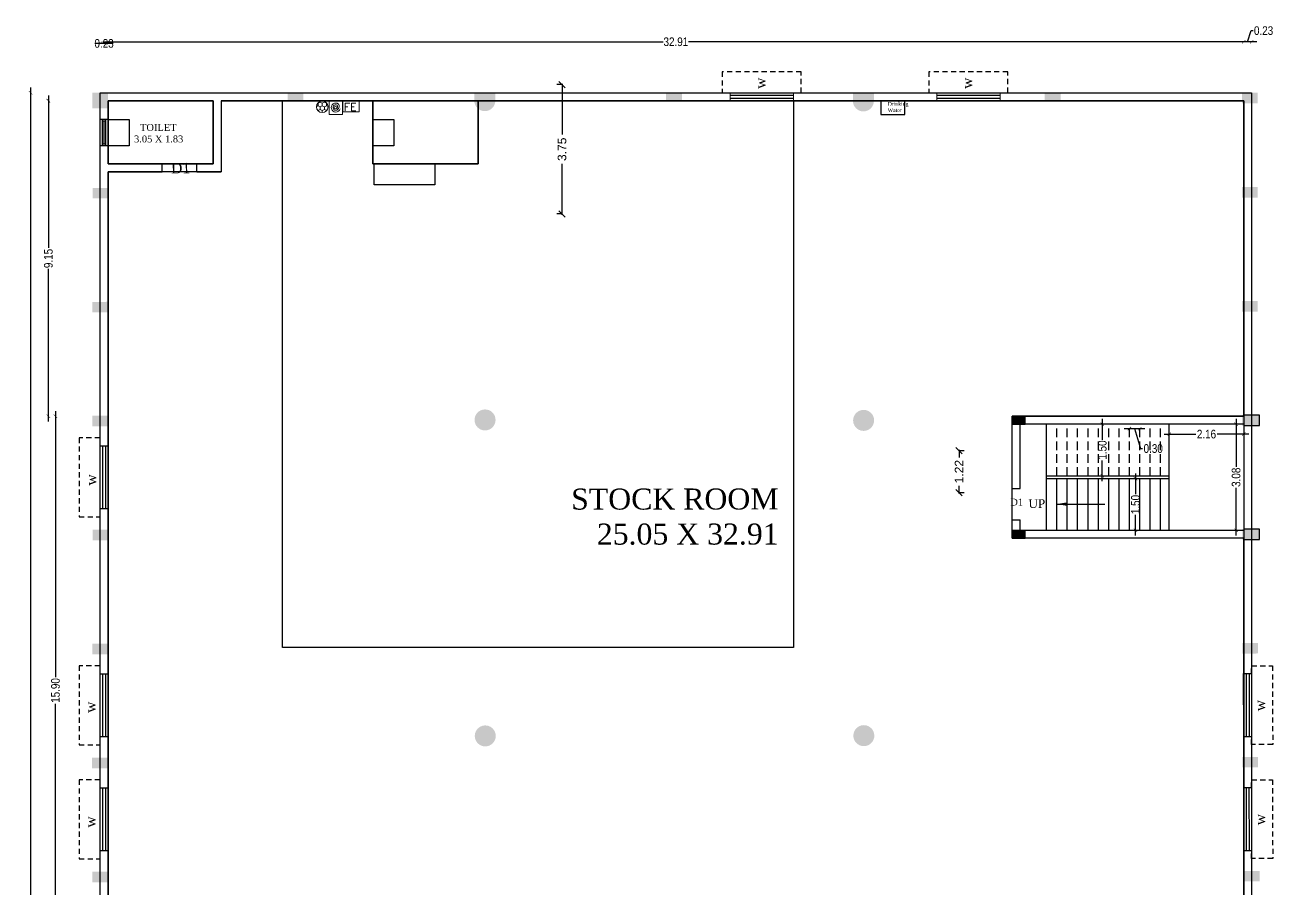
# Model space of a CAD drawing. Header units: metres. Extents: x 0 to 2231, y 0 to 2243.
# Drawn here: x 2069.37 to 2105.59, y 2185.03 to 2210.05 of the extents above; entities that cross this region are included whole.
import ezdxf

# ---------------------------------------------------------------- set-up
doc = ezdxf.new("R2010")
doc.units = ezdxf.units.M
doc.linetypes.add('DASHED', pattern=[0.75, 0.5, -0.25])
doc.linetypes.add('DASHED2', pattern=[0.375, 0.25, -0.125])
for name, color, linetype in [('BLK_1_COVERED_AREA', 140, 'Continuous'), ('BLK_1_FLR_1_EXIT_WIDTH_DOOR', 2, 'Continuous'), ('BLK_1_FLR_1_REGULAR_ROOM_1', 4, 'Continuous'), ('BLK_1_FLR_1_ROOM_1_LIGHT_VENTILATION_1', 4, 'Continuous'), ('BLK_1_FLR_1_URINAL', 235, 'Continuous'), ('BLK_1_FLR_1_WASH', 60, 'Continuous'), ('BLK_1_FLR_1_WATER_CLOSET', 213, 'Continuous'), ('TOILET_VENTILATION', 6, 'Continuous'), ('WORKSHOP_AREA', 121, 'Continuous')]:
    doc.layers.add(name, color=color, linetype=linetype)
doc.layers.add('BLK_1_FLR_1_BLT_UP_AREA', color=46, linetype='Continuous', plot=False)
doc.styles.add('DIM', font='swissc.ttf')
doc.styles.add('Schedule', font='romans.shx')
doc.styles.get("Standard").update_dxf_attribs({"font": 'arial.ttf'})
doc.styles.add('TIMES', font='times.ttf')
doc.styles.add('TIMES NEW ROMAN', font='times.ttf')
doc.dimstyles.new('Din', dxfattribs={"dimscale": 0, "dimtxt": 0.25, "dimasz": 0.1, "dimexe": 0.15, "dimexo": 0.15, "dimgap": 0.03, "dimtad": 0, "dimzin": 0, "dimdsep": 46, "dimtxsty": 'DIM', "dimblk": 'ARCHTICK', "dimcen": 0.09, "dimdle": 0.15, "dimse1": 1, "dimse2": 1, "dimclrd": 256, "dimclre": 256, "dimclrt": 7, "dimadec": 0, "dimazin": 3, "dimtfac": 1, "dimtofl": 0, "dimtmove": 1, "dimatfit": 3, "dimfxl": 0, "dimtolj": 1, "dimtzin": 0, "dimarcsym": 0})
doc.dimstyles.get("Standard").update_dxf_attribs({"dimtxt": 0.18, "dimasz": 0.18, "dimexe": 0.18, "dimexo": 0.0625, "dimgap": 0.09, "dimtad": 0, "dimtih": 1, "dimtoh": 1, "dimdec": 4, "dimzin": 0, "dimdsep": 46, "dimtxsty": 'Standard', "dimcen": 0.09, "dimadec": 0, "dimazin": 0, "dimtfac": 1, "dimtdec": 4, "dimtofl": 0, "dimtmove": 0, "dimatfit": 3, "dimfxl": 0, "dimtolj": 1, "dimtzin": 0, "dimarcsym": 0})
doc.dimstyles.new('STANDARD$0', dxfattribs={"dimtxt": 0.25, "dimasz": 0.18, "dimexe": 0.15, "dimexo": 0.15, "dimgap": 0.1, "dimtad": 0, "dimzin": 0, "dimdsep": 46, "dimtxsty": 'Standard', "dimblk": 'OBLIQUE', "dimcen": 0.0625, "dimdle": 0.02, "dimadec": 0, "dimazin": 0, "dimtfac": 1, "dimtix": 1, "dimtofl": 0, "dimtmove": 2, "dimatfit": 3, "dimldrblk": 'OBLIQUE', "dimfxl": 0, "dimtolj": 1, "dimtzin": 0, "dimarcsym": 0})

# ---------------------------------------------------------------- blocks, each defined once
blk = doc.blocks.new('_ArchTick')
at = {"color": 0, "linetype": 'ByBlock', "const_width": 0.15}
blk.add_lwpolyline([(-0.5, -0.5), (0.5, 0.5)], dxfattribs=at)
blk = doc.blocks.new('*D439')
at = {"lineweight": -2}
for p, q in [((2070.043, 2208.005), (2070.043, 2203.586)), ((2070.043, 2198.557), (2070.043, 2202.977))]:
    blk.add_line(p, q, dxfattribs=at)
at = {"layer": 'Defpoints', "color": 0}
for p in [(2070.043, 2207.855), (2072.024, 2207.855), (2072.229, 2198.707)]:
    blk.add_point(p, dxfattribs=at)
at = {"lineweight": -2, "xscale": 0.1, "yscale": 0.1, "zscale": 0.1}
for p, rotation in [((2070.043, 2207.855), 90), ((2070.043, 2198.707), 270)]:
    blk.add_blockref('_ArchTick', p, dxfattribs=dict(at, rotation=rotation))
at = {"color": 7, "insert": (2070.043, 2203.281), "char_height": 0.25, "attachment_point": 5, "rotation": 90, "style": 'DIM'}
blk.add_mtext('\\A1;9.15', dxfattribs=at)
blk = doc.blocks.new('*D440')
at = {"lineweight": -2}
for p, q in [((2069.529, 2208.235), (2069.529, 2170.601)), ((2069.53, 2132.192), (2069.529, 2169.826))]:
    blk.add_line(p, q, dxfattribs=at)
at = {"layer": 'Defpoints', "color": 0}
for p in [(2069.529, 2208.085), (2071.542, 2208.085), (2071.543, 2132.342)]:
    blk.add_point(p, dxfattribs=at)
at = {"lineweight": -2, "xscale": 0.1, "yscale": 0.1, "zscale": 0.1}
for p, rotation in [((2069.529, 2208.085), 90.00107987967621), ((2069.53, 2132.342), 270.0010798796762)]:
    blk.add_blockref('_ArchTick', p, dxfattribs=dict(at, rotation=rotation))
at = {"color": 7, "insert": (2069.529, 2170.213), "char_height": 0.25, "attachment_point": 5, "rotation": 270.0011, "style": 'DIM'}
blk.add_mtext('\\A1;75.74', dxfattribs=at)
blk = doc.blocks.new('*D441')
at = {"lineweight": -2}
for p, q in [((2104.799, 2209.563), (2104.896, 2209.886)), ((2104.896, 2209.886), (2104.956, 2209.886)), ((2105.064, 2209.563), (2104.534, 2209.563))]:
    blk.add_line(p, q, dxfattribs=at)
at = {"layer": 'Defpoints', "color": 0}
for p in [(2104.684, 2209.563), (2104.684, 2206.226), (2104.914, 2206.226)]:
    blk.add_point(p, dxfattribs=at)
at = {"lineweight": -2, "xscale": 0.1, "yscale": 0.1, "zscale": 0.1, "rotation": 180}
blk.add_blockref('_ArchTick', (2104.684, 2209.563), dxfattribs=at)
at = {"lineweight": -2, "xscale": 0.1, "yscale": 0.1, "zscale": 0.1}
blk.add_blockref('_ArchTick', (2104.914, 2209.563), dxfattribs=at)
at = {"color": 7, "insert": (2105.26, 2209.886), "char_height": 0.25, "attachment_point": 5, "style": 'DIM'}
blk.add_mtext('\\A1;0.23', dxfattribs=at)
blk = doc.blocks.new('*D347')
at = {"lineweight": -2}
for p, q in [((2071.622, 2209.563), (2087.862, 2209.563)), ((2104.834, 2209.563), (2088.594, 2209.563))]:
    blk.add_line(p, q, dxfattribs=at)
at = {"layer": 'Defpoints', "color": 0}
for p in [(2071.772, 2209.563), (2071.772, 2207.855), (2104.684, 2206.226)]:
    blk.add_point(p, dxfattribs=at)
at = {"lineweight": -2, "xscale": 0.1, "yscale": 0.1, "zscale": 0.1, "rotation": 180}
blk.add_blockref('_ArchTick', (2071.772, 2209.563), dxfattribs=at)
at = {"lineweight": -2, "xscale": 0.1, "yscale": 0.1, "zscale": 0.1}
blk.add_blockref('_ArchTick', (2104.684, 2209.563), dxfattribs=at)
at = {"color": 7, "insert": (2088.228, 2209.563), "char_height": 0.25, "attachment_point": 5, "style": 'DIM'}
blk.add_mtext('\\A1;32.91', dxfattribs=at)
blk = doc.blocks.new('*D442')
at = {"lineweight": -2}
blk.add_line((2071.922, 2209.515), (2071.392, 2209.515), dxfattribs=at)
at = {"layer": 'Defpoints', "color": 0}
for p in [(2071.542, 2209.515), (2071.542, 2207.355), (2071.772, 2205.475)]:
    blk.add_point(p, dxfattribs=at)
at = {"lineweight": -2, "xscale": 0.1, "yscale": 0.1, "zscale": 0.1, "rotation": 180}
blk.add_blockref('_ArchTick', (2071.542, 2209.515), dxfattribs=at)
at = {"lineweight": -2, "xscale": 0.1, "yscale": 0.1, "zscale": 0.1}
blk.add_blockref('_ArchTick', (2071.772, 2209.515), dxfattribs=at)
at = {"color": 7, "insert": (2071.657, 2209.515), "char_height": 0.25, "attachment_point": 5, "style": 'DIM'}
blk.add_mtext('\\A1;0.23', dxfattribs=at)
blk = doc.blocks.new('*D348')
at = {"lineweight": -2}
for p, q in [((2102.378, 2198.188), (2103.3, 2198.188)), ((2104.834, 2198.188), (2103.911, 2198.188))]:
    blk.add_line(p, q, dxfattribs=at)
at = {"layer": 'Defpoints', "color": 0}
for p in [(2102.528, 2198.477), (2104.684, 2198.477), (2104.684, 2198.188)]:
    blk.add_point(p, dxfattribs=at)
at = {"lineweight": -2, "xscale": 0.1, "yscale": 0.1, "zscale": 0.1, "rotation": 180}
blk.add_blockref('_ArchTick', (2102.528, 2198.188), dxfattribs=at)
at = {"lineweight": -2, "xscale": 0.1, "yscale": 0.1, "zscale": 0.1}
blk.add_blockref('_ArchTick', (2104.684, 2198.188), dxfattribs=at)
at = {"color": 7, "insert": (2103.606, 2198.188), "char_height": 0.25, "attachment_point": 5, "style": 'DIM'}
blk.add_mtext('\\A1;2.16', dxfattribs=at)
blk = doc.blocks.new('*D443')
at = {"lineweight": -2}
for p, q in [((2104.464, 2198.627), (2104.464, 2197.243)), ((2104.464, 2195.247), (2104.464, 2196.632))]:
    blk.add_line(p, q, dxfattribs=at)
at = {"layer": 'Defpoints', "color": 0}
for p in [(2104.684, 2198.477), (2104.464, 2195.397), (2104.684, 2195.397)]:
    blk.add_point(p, dxfattribs=at)
at = {"lineweight": -2, "xscale": 0.1, "yscale": 0.1, "zscale": 0.1}
for p, rotation in [((2104.464, 2198.477), 90), ((2104.464, 2195.397), 270)]:
    blk.add_blockref('_ArchTick', p, dxfattribs=dict(at, rotation=rotation))
at = {"color": 7, "insert": (2104.464, 2196.937), "char_height": 0.25, "attachment_point": 5, "rotation": 90, "style": 'DIM'}
blk.add_mtext('\\A1;3.08', dxfattribs=at)
blk = doc.blocks.new('*D339')
at = {"lineweight": -2}
for p, q in [((2070.248, 2198.857), (2070.248, 2191.138)), ((2070.248, 2182.654), (2070.248, 2190.373))]:
    blk.add_line(p, q, dxfattribs=at)
at = {"layer": 'Defpoints', "color": 0}
for p in [(2070.248, 2198.707), (2070.248, 2182.804), (2070.248, 2182.804)]:
    blk.add_point(p, dxfattribs=at)
at = {"lineweight": -2, "xscale": 0.1, "yscale": 0.1, "zscale": 0.1}
for p, rotation in [((2070.248, 2198.707), 90), ((2070.248, 2182.804), 270)]:
    blk.add_blockref('_ArchTick', p, dxfattribs=dict(at, rotation=rotation))
at = {"color": 7, "insert": (2070.248, 2190.756), "char_height": 0.25, "attachment_point": 5, "rotation": 90, "style": 'DIM'}
blk.add_mtext('\\A1;15.90', dxfattribs=at)
blk = doc.blocks.new('*D609')
at = {"lineweight": -2}
for p, q in [((2100.586, 2198.627), (2100.586, 2198.027)), ((2100.586, 2196.827), (2100.586, 2197.428))]:
    blk.add_line(p, q, dxfattribs=at)
at = {"layer": 'Defpoints', "color": 0}
for p in [(2100.472, 2198.477), (2100.586, 2198.477), (2100.472, 2196.977)]:
    blk.add_point(p, dxfattribs=at)
at = {"lineweight": -2, "xscale": 0.1, "yscale": 0.1, "zscale": 0.1}
for p, rotation in [((2100.586, 2198.477), 90), ((2100.586, 2196.977), 270)]:
    blk.add_blockref('_ArchTick', p, dxfattribs=dict(at, rotation=rotation))
at = {"color": 7, "insert": (2100.586, 2197.727), "char_height": 0.25, "attachment_point": 5, "rotation": 90, "style": 'DIM'}
blk.add_mtext('\\A1;1.50', dxfattribs=at)
blk = doc.blocks.new('*D610')
at = {"lineweight": -2}
for p, q in [((2101.547, 2197.047), (2101.547, 2196.447)), ((2101.547, 2195.247), (2101.547, 2195.848))]:
    blk.add_line(p, q, dxfattribs=at)
at = {"layer": 'Defpoints', "color": 0}
for p in [(2101.672, 2196.897), (2101.547, 2195.397), (2101.672, 2195.397)]:
    blk.add_point(p, dxfattribs=at)
at = {"lineweight": -2, "xscale": 0.1, "yscale": 0.1, "zscale": 0.1}
for p, rotation in [((2101.547, 2196.897), 90), ((2101.547, 2195.397), 270)]:
    blk.add_blockref('_ArchTick', p, dxfattribs=dict(at, rotation=rotation))
at = {"color": 7, "insert": (2101.547, 2196.147), "char_height": 0.25, "attachment_point": 5, "rotation": 90, "style": 'DIM'}
blk.add_mtext('\\A1;1.50', dxfattribs=at)
blk = doc.blocks.new('*D611')
at = {"lineweight": -2}
for p, q in [((2101.222, 2198.348), (2101.822, 2198.348)), ((2101.522, 2198.348), (2101.696, 2197.769)), ((2101.696, 2197.769), (2101.756, 2197.769))]:
    blk.add_line(p, q, dxfattribs=at)
at = {"layer": 'Defpoints', "color": 0}
for p in [(2101.372, 2198.477), (2101.672, 2198.477), (2101.672, 2198.348)]:
    blk.add_point(p, dxfattribs=at)
at = {"lineweight": -2, "xscale": 0.1, "yscale": 0.1, "zscale": 0.1, "rotation": 180}
blk.add_blockref('_ArchTick', (2101.372, 2198.348), dxfattribs=at)
at = {"lineweight": -2, "xscale": 0.1, "yscale": 0.1, "zscale": 0.1}
blk.add_blockref('_ArchTick', (2101.672, 2198.348), dxfattribs=at)
at = {"color": 7, "insert": (2102.061, 2197.769), "char_height": 0.25, "attachment_point": 5, "style": 'DIM'}
blk.add_mtext('\\A1;0.30', dxfattribs=at)
blk = doc.blocks.new('A$C3F6E631D')
at = {"lineweight": 9}
for p, q in [((0, 0.885), (0.902, 0.885)), ((0, 0), (0, 0.885)), ((0.902, 0.885), (0.902, 0)), ((0.902, 0), (0, 0))]:
    blk.add_line(p, q, dxfattribs=at)
blk.add_circle((0.448, 0.466), 0.0817, dxfattribs=at)
for centre, radius, start, end in [((0.448, 0.447), 0.299, 321.4372, 253.2573), ((0.449, 0.447), 0.174, 329.12635, 222.29362), ((0.543, 0.517), 0.292, 219.90119, 298.52807), ((0.509, 0.459), 0.135, 195.99312, 311.1342)]:
    blk.add_arc(centre, radius, start, end, dxfattribs=at)
blk = doc.blocks.new('A$C453E5C48')
at = {"linetype": 'ByBlock', "lineweight": 9}
for p, q in [((0, 0.489), (0.639, 0.489)), ((0, 0.063), (0, 0.489)), ((0.639, 0.489), (0.639, 0.063)), ((0.639, 0.063), (0, 0.063))]:
    blk.add_line(p, q, dxfattribs=at)
at = {"lineweight": 9, "style": 'Schedule'}
blk.add_text('FE', height=0.3048, dxfattribs=at).set_placement((0.051, 0.103))
blk = doc.blocks.new('A$C57323508')
at = {"lineweight": 9}
for p, q in [((0, 0.372), (0.134, 0.372)), ((0.126, 0.097), (0.134, 0.097)), ((0.134, 0.647), (0.158, 0.647)), ((0.213, 0.509), (0.134, 0.647)), ((0.134, 0.372), (0.213, 0.509)), ((0.213, 0.234), (0.134, 0.372)), ((0.134, 0.097), (0.213, 0.234)), ((0.141, 0.084), (0.134, 0.097)), ((0.158, 0.647), (0.181, 0.687)), ((0.213, 0.509), (0.372, 0.509)), ((0.213, 0.234), (0.372, 0.234)), ((0.372, 0.509), (0.451, 0.647)), ((0.451, 0.372), (0.372, 0.509)), ((0.372, 0.234), (0.451, 0.372)), ((0.451, 0.097), (0.372, 0.234)), ((0.396, 0), (0.451, 0.097)), ((0.475, 0.647), (0.41, 0.759)), ((0.451, 0.372), (0.61, 0.372)), ((0.451, 0.097), (0.61, 0.097)), ((0.475, 0.647), (0.634, 0.647)), ((0.689, 0.509), (0.61, 0.647)), ((0.61, 0.372), (0.689, 0.509)), ((0.689, 0.234), (0.61, 0.372)), ((0.61, 0.097), (0.689, 0.234)), ((0.618, 0.084), (0.61, 0.097)), ((0.634, 0.647), (0.648, 0.671)), ((0.689, 0.509), (0.737, 0.509)), ((0.689, 0.234), (0.73, 0.234))]:
    blk.add_line(p, q, dxfattribs=at)
blk.add_circle((0.38, 0.38), 0.38, dxfattribs=at)
blk = doc.blocks.new('A$C4F610507')
blk.add_lwpolyline([(1.13, 0.03), (4.11, 0.03), (4.11, 1.74), (1.13, 1.74)], close=True)
blk = doc.blocks.new('_Oblique')
at = {"color": 0, "lineweight": -2}
blk.add_line((-0.5, -0.5), (0.5, 0.5), dxfattribs=at)
blk = doc.blocks.new('*D386')
at = {"layer": 'BLK_1_FLR_1_WATER_CLOSET', "color": 0, "lineweight": -2}
for p, q in [((2084.929, 2208.321), (2084.779, 2208.321)), ((2084.929, 2208.341), (2084.929, 2206.872)), ((2084.929, 2204.551), (2084.929, 2206.021)), ((2084.929, 2204.571), (2084.779, 2204.571))]:
    blk.add_line(p, q, dxfattribs=at)
at = {"layer": 'Defpoints', "color": 0}
for p in [(2084.929, 2208.321), (2085.032, 2208.321), (2085.032, 2204.571)]:
    blk.add_point(p, dxfattribs=at)
at = {"layer": 'BLK_1_FLR_1_WATER_CLOSET', "color": 0, "lineweight": -2, "xscale": 0.18, "yscale": 0.18, "zscale": 0.18}
for p, rotation in [((2084.929, 2208.321), 90), ((2084.929, 2204.571), 270)]:
    blk.add_blockref('_Oblique', p, dxfattribs=dict(at, rotation=rotation))
at = {"layer": 'BLK_1_FLR_1_WATER_CLOSET', "color": 0, "insert": (2084.929, 2206.446), "char_height": 0.25, "attachment_point": 5, "rotation": 90}
blk.add_mtext('\\A1;3.75', dxfattribs=at)
blk = doc.blocks.new('*D388')
at = {"layer": 'BLK_1_FLR_1_EXIT_WIDTH_DOOR', "color": 0, "lineweight": -2}
for p, q in [((2096.434, 2197.731), (2096.434, 2197.512)), ((2096.434, 2197.711), (2096.584, 2197.711)), ((2096.434, 2196.471), (2096.434, 2196.689)), ((2096.434, 2196.491), (2096.584, 2196.491))]:
    blk.add_line(p, q, dxfattribs=at)
at = {"layer": 'Defpoints', "color": 0}
for p in [(2096.434, 2197.711), (2096.434, 2196.491), (2096.434, 2196.491)]:
    blk.add_point(p, dxfattribs=at)
at = {"layer": 'BLK_1_FLR_1_EXIT_WIDTH_DOOR', "color": 0, "lineweight": -2, "xscale": 0.18, "yscale": 0.18, "zscale": 0.18}
for p, rotation in [((2096.434, 2197.711), 90), ((2096.434, 2196.491), 270)]:
    blk.add_blockref('_Oblique', p, dxfattribs=dict(at, rotation=rotation))
at = {"layer": 'BLK_1_FLR_1_EXIT_WIDTH_DOOR', "color": 0, "insert": (2096.434, 2197.101), "char_height": 0.25, "attachment_point": 5, "rotation": 90}
blk.add_mtext('\\A1;1.22', dxfattribs=at)

msp = doc.modelspace()

# ---------------------------------------------------------------- hatches: boundary and pattern name
for points in [[(2071.77146, 2207.63155), (2071.77115, 2208.0887), (2071.314, 2208.08838), (2071.31432, 2207.63123)], [(2077.43419, 2207.83772), (2077.43404, 2208.06629), (2076.97689, 2208.06597), (2076.97705, 2207.8374)], [(2082.99612, 2207.85722), (2082.99596, 2208.08579), (2082.38644, 2208.08537), (2082.3866, 2207.8568)], [(2087.94567, 2207.85834), (2087.94551, 2208.08692), (2088.40266, 2208.08723), (2088.40281, 2207.85866)], [(2093.9676, 2207.84917), (2093.96744, 2208.07774), (2093.35791, 2208.07732), (2093.35807, 2207.84875)], [(2099.37714, 2207.85291), (2099.37698, 2208.08149), (2098.91984, 2208.08117), (2098.92, 2207.8526)], [(2105.08865, 2207.78068), (2105.08844, 2208.08544), (2104.63129, 2208.08513), (2104.63151, 2207.78036)], [(2104.63436, 2207.78037), (2104.63415, 2208.08513), (2105.09129, 2208.08544), (2105.09151, 2207.78068)], [(2071.77946, 2205.0239), (2071.77925, 2205.32866), (2071.32211, 2205.32835), (2071.32232, 2205.02358)], [(2105.09054, 2205.04701), (2105.09033, 2205.35178), (2104.63319, 2205.35146), (2104.6334, 2205.0467)], [(2071.77141, 2201.71914), (2071.7712, 2202.0239), (2071.31405, 2202.02359), (2071.31426, 2201.71882)], [(2105.09283, 2201.74225), (2105.09262, 2202.04702), (2104.63548, 2202.0467), (2104.63569, 2201.74194)], [(2071.77084, 2198.41438), (2071.77063, 2198.71914), (2071.31348, 2198.71882), (2071.31369, 2198.41406)], [(2105.09512, 2198.43749), (2105.09491, 2198.74225), (2104.63777, 2198.74194), (2104.63798, 2198.43717)], [(2105.14074, 2198.43719), (2105.14074, 2198.74195), (2104.68359, 2198.74195), (2104.68359, 2198.43719)], [(2071.78246, 2195.10961), (2071.78225, 2195.41438), (2071.3251, 2195.41406), (2071.32532, 2195.1093)], [(2105.09741, 2195.13273), (2105.0972, 2195.43749), (2104.64005, 2195.43717), (2104.64027, 2195.13241)], [(2105.14074, 2195.13243), (2105.14074, 2195.43719), (2104.68359, 2195.43719), (2104.68359, 2195.13243)], [(2071.77274, 2191.80485), (2071.77253, 2192.10962), (2071.31539, 2192.1093), (2071.3156, 2191.80454)], [(2105.0997, 2191.82796), (2105.09949, 2192.13273), (2104.64234, 2192.13241), (2104.64255, 2191.82765)], [(2071.76826, 2188.50009), (2071.76805, 2188.80485), (2071.31091, 2188.80454), (2071.31112, 2188.49977)], [(2105.10199, 2188.5232), (2105.10178, 2188.82797), (2104.64463, 2188.82765), (2104.64484, 2188.52289)], [(2071.77221, 2185.19533), (2071.772, 2185.50009), (2071.31485, 2185.49977), (2071.31507, 2185.19501)], [(2105.14344, 2185.21844), (2105.14322, 2185.5232), (2104.68608, 2185.52289), (2104.68629, 2185.21812)]]:
    msp.add_hatch(color=256).paths.add_polyline_path(points)
h = msp.add_hatch(color=256)
h.paths.add_polyline_path([(2082.69157, 2207.55224), (2082.69136, 2207.85701), (2082.3866, 2207.8568, 0.41421356)])
h.paths.add_polyline_path([(2082.69157, 2207.55224, 0.41421356), (2082.99612, 2207.85722), (2082.69136, 2207.85701)])
h = msp.add_hatch(color=256)
h.paths.add_polyline_path([(2093.66304, 2207.54419), (2093.66283, 2207.84896), (2093.35807, 2207.84875, 0.41421356)])
h.paths.add_polyline_path([(2093.66304, 2207.54419, 0.41421356), (2093.9676, 2207.84917), (2093.66283, 2207.84896)])
h = msp.add_hatch(color=256)
h.dxf.hatch_style = 1
h.paths.add_polyline_path([(2082.393, 2198.5996, 1), (2083.00252, 2198.60003, 1)])
h = msp.add_hatch(color=256)
h.dxf.hatch_style = 1
h.paths.add_polyline_path([(2093.36449, 2198.58573, 1), (2093.97401, 2198.58615, 1)])
h = msp.add_hatch(color=256)
h.dxf.hatch_style = 1
h.paths.add_polyline_path([(2097.97213, 2198.70741), (2097.97213, 2198.47884), (2098.35309, 2198.47884), (2098.35309, 2198.70741)])
h = msp.add_hatch(color=256)
h.dxf.hatch_style = 1
h.paths.add_polyline_path([(2097.97213, 2195.39741), (2097.97213, 2195.16884), (2098.35309, 2195.16884), (2098.35309, 2195.39741)])
h = msp.add_hatch(color=256)
h.dxf.hatch_style = 1
h.paths.add_polyline_path([(2082.39934, 2189.43861, 1), (2083.00887, 2189.43903, 1)])
h = msp.add_hatch(color=256)
h.dxf.hatch_style = 1
h.paths.add_polyline_path([(2093.37082, 2189.44621, 1), (2093.98034, 2189.44663, 1)])

# ---------------------------------------------------------------- linework, layer by layer
for p, q in [((2089.80382, 2208.01231), (2091.6324, 2208.01231)), ((2095.79307, 2208.01231), (2097.62165, 2208.01231)), ((2071.77202, 2207.85514), (2074.82202, 2207.85514)), ((2074.82202, 2207.85514), (2074.82202, 2206.02514)), ((2075.05202, 2207.85514), (2083.1276, 2207.85514)), ((2075.05202, 2207.85514), (2075.05202, 2205.79514)), ((2083.1276, 2207.85514), (2101.63359, 2207.85514)), ((2089.80382, 2207.92655), (2091.6324, 2207.92655)), ((2095.79307, 2207.92655), (2097.62165, 2207.92655)), ((2101.63359, 2207.85514), (2104.68359, 2207.85514)), ((2071.77202, 2207.30866), (2071.54202, 2207.30866)), ((2071.60702, 2206.54866), (2071.60702, 2207.30866)), ((2071.70702, 2207.25866), (2071.60702, 2207.25866)), ((2071.65702, 2206.59866), (2071.65702, 2207.25866)), ((2071.70702, 2206.54866), (2071.70702, 2207.30866)), ((2071.77202, 2206.54866), (2071.54202, 2206.54866)), ((2071.70702, 2206.59866), (2071.60702, 2206.59866)), ((2071.77202, 2206.02514), (2073.34386, 2206.02514)), ((2071.77202, 2205.79514), (2073.34386, 2205.79514)), ((2073.34386, 2205.79514), (2073.34386, 2206.02514)), ((2074.34386, 2206.02514), (2074.82202, 2206.02514)), ((2074.34386, 2205.79514), (2074.34386, 2206.02514)), ((2074.34386, 2205.79514), (2075.05202, 2205.79514)), ((2082.01788, 2206.02514), (2082.49604, 2206.02514)), ((2104.68359, 2198.70741), (2097.97213, 2198.70741)), ((2097.97213, 2198.47741), (2097.97213, 2198.70741)), ((2097.97213, 2198.70741), (2097.97213, 2198.47884)), ((2097.97213, 2198.70741), (2097.97213, 2198.47884)), ((2097.97213, 2196.60906), (2097.97213, 2198.70741)), ((2098.20213, 2196.60922), (2098.20213, 2198.70741)), ((2104.68359, 2198.47741), (2097.97213, 2198.47741)), ((2098.97213, 2196.89741), (2098.97213, 2198.47741)), ((2102.52771, 2196.97741), (2102.52771, 2198.47741)), ((2071.61359, 2197.85137), (2071.61485, 2196.02279)), ((2071.69934, 2197.85142), (2071.7006, 2196.02285)), ((2098.97213, 2196.97741), (2102.52771, 2196.97741)), ((2098.97213, 2195.39741), (2098.97213, 2196.89741)), ((2098.97213, 2196.89741), (2102.52771, 2196.89741)), ((2099.27213, 2195.39741), (2099.27213, 2196.89741)), ((2099.57213, 2195.39741), (2099.57213, 2196.89741)), ((2099.87213, 2195.39741), (2099.87213, 2196.89741)), ((2100.17213, 2195.39741), (2100.17213, 2196.89741)), ((2100.47213, 2195.39741), (2100.47213, 2196.89741)), ((2100.77213, 2195.39741), (2100.77213, 2196.89741)), ((2101.07213, 2195.39741), (2101.07213, 2196.89741)), ((2101.37213, 2195.39741), (2101.37213, 2196.89741)), ((2101.67213, 2195.39741), (2101.67213, 2196.89741)), ((2101.97213, 2195.39741), (2101.97213, 2196.89741)), ((2102.27213, 2195.39741), (2102.27213, 2196.89741)), ((2102.52771, 2196.89741), (2102.52771, 2196.97741)), ((2102.52771, 2195.39741), (2102.52771, 2196.89741)), ((2097.9715, 2196.60906), (2098.2015, 2196.60922)), ((2097.97213, 2195.69906), (2098.20213, 2195.69922)), ((2097.97213, 2195.16884), (2097.97213, 2195.69906)), ((2098.20213, 2195.16884), (2098.20213, 2195.69922)), ((2097.97213, 2195.16741), (2097.97213, 2195.39741)), ((2097.97213, 2195.39741), (2097.97213, 2195.16884)), ((2097.97213, 2195.39741), (2097.97213, 2195.16884)), ((2104.68645, 2195.39741), (2098.20015, 2195.39741)), ((2104.68645, 2195.16884), (2098.35309, 2195.16884)), ((2071.61216, 2191.24184), (2071.61342, 2189.41326)), ((2071.69791, 2191.2419), (2071.69918, 2189.41332)), ((2104.75373, 2191.2433), (2104.755, 2189.41472)), ((2104.83949, 2191.24336), (2104.84075, 2189.41478)), ((2071.61216, 2187.93708), (2071.61342, 2186.1085)), ((2071.69791, 2187.93714), (2071.69918, 2186.10856)), ((2104.75144, 2187.93853), (2104.75271, 2186.10996)), ((2104.8372, 2187.93859), (2104.83846, 2186.11002))]:
    msp.add_line(p, q)
at = {"linetype": 'DASHED2'}
for p, q in [((2099.27213, 2196.97741), (2099.27213, 2198.47741)), ((2099.57213, 2196.97741), (2099.57213, 2198.47741)), ((2099.87213, 2196.97741), (2099.87213, 2198.47741)), ((2100.17213, 2196.97741), (2100.17213, 2198.47741)), ((2100.47213, 2196.97741), (2100.47213, 2198.47741)), ((2100.77213, 2196.97741), (2100.77213, 2198.47741)), ((2101.07213, 2196.97741), (2101.07213, 2198.47741)), ((2101.37213, 2196.97741), (2101.37213, 2198.47741)), ((2101.67213, 2196.97741), (2101.67213, 2198.47741)), ((2101.97213, 2196.97741), (2101.97213, 2198.47741)), ((2102.27213, 2196.97741), (2102.27213, 2198.47741))]:
    msp.add_line(p, q, dxfattribs=at)
at = {"linetype": 'DASHED', "ltscale": 0.3}
for points in [[(2091.63227, 2208.08514), (2091.86227, 2208.08514), (2091.86227, 2208.69514), (2089.57369, 2208.69514), (2089.57369, 2208.08514), (2089.80382, 2208.08514)], [(2097.62153, 2208.08514), (2097.85153, 2208.08514), (2097.85153, 2208.69514), (2095.56295, 2208.69514), (2095.56295, 2208.08514), (2095.79307, 2208.08514)], [(2071.54075, 2197.85131), (2071.54059, 2198.08131), (2070.93059, 2198.08089), (2070.93217, 2195.79231), (2071.54217, 2195.79274), (2071.54202, 2196.02286)], [(2071.54075, 2191.24179), (2071.54059, 2191.47179), (2070.93059, 2191.47137), (2070.93217, 2189.18279), (2071.54217, 2189.18321), (2071.54202, 2189.41334)], [(2104.91232, 2191.24341), (2104.91216, 2191.47341), (2105.52216, 2191.47383), (2105.52375, 2189.18525), (2104.91375, 2189.18483), (2104.91359, 2189.41496)], [(2071.54075, 2187.93703), (2071.54059, 2188.16703), (2070.93059, 2188.16661), (2070.93217, 2185.87803), (2071.54217, 2185.87845), (2071.54202, 2186.10858)], [(2104.91232, 2187.93864), (2104.91216, 2188.16864), (2105.52216, 2188.16907), (2105.52375, 2185.88049), (2104.91375, 2185.88007), (2104.91359, 2186.11019)]]:
    msp.add_lwpolyline(points, dxfattribs=at)
for points in [[(2071.54202, 2132.34192), (2071.54202, 2208.08514), (2104.91359, 2208.08514), (2104.91359, 2132.34192)], [(2098.35309, 2198.47884), (2098.35309, 2198.70741), (2097.97213, 2198.70741), (2097.97213, 2198.47884)], [(2105.14074, 2198.43719), (2105.14074, 2198.74195), (2104.68359, 2198.74195), (2104.68359, 2198.43719)], [(2071.77344, 2196.0229), (2071.54202, 2196.02274), (2071.54075, 2197.85131), (2071.77218, 2197.85148)], [(2098.35309, 2195.16884), (2098.35309, 2195.39741), (2097.97213, 2195.39741), (2097.97213, 2195.16884)], [(2105.14074, 2195.13243), (2105.14074, 2195.43719), (2104.68359, 2195.43719), (2104.68359, 2195.13243)], [(2071.77202, 2189.41337), (2071.54202, 2189.41321), (2071.54075, 2191.24179), (2071.77075, 2191.24195)], [(2104.91359, 2189.41483), (2104.68359, 2189.41467), (2104.68232, 2191.24325), (2104.91232, 2191.24341)], [(2071.77202, 2186.10861), (2071.54202, 2186.10845), (2071.54075, 2187.93703), (2071.77075, 2187.93719)], [(2104.91422, 2186.11007), (2104.68359, 2186.10987), (2104.68359, 2187.93849), (2104.91296, 2187.93864)]]:
    msp.add_lwpolyline(points, close=True)
for points in [[(2084.9576, 2208.08514), (2104.91359, 2208.08514), (2104.91359, 2195.05509)], [(2071.77202, 2206.02514), (2071.77202, 2207.85514)], [(2104.68359, 2207.85514), (2104.68359, 2200.59514), (2104.68359, 2182.80514)], [(2071.77202, 2182.80514), (2071.77202, 2200.82514), (2071.77202, 2205.79514)]]:
    msp.add_lwpolyline(points)
at = {"lineweight": 0, "ltscale": 0.6}
for points in [[(2091.6324, 2208.08514), (2091.6324, 2207.85514), (2089.80382, 2207.85514), (2089.80382, 2208.08514)], [(2097.62165, 2208.08514), (2097.62165, 2207.85514), (2095.79307, 2207.85514), (2095.79307, 2208.08514)]]:
    msp.add_lwpolyline(points, close=True, dxfattribs=at)
at = {"layer": 'BLK_1_COVERED_AREA', "color": 140, "ltscale": 0.3}
msp.add_lwpolyline([(2071.54202, 2208.08514), (2104.91359, 2208.08514), (2104.91359, 2182.57514), (2071.54202, 2182.57514)], close=True, dxfattribs=at)
at = {"layer": 'BLK_1_FLR_1_BLT_UP_AREA', "color": 46, "lineweight": -2}
msp.add_lwpolyline([(2071.54202, 2208.08514), (2104.91359, 2208.08514), (2104.91359, 2182.57514), (2071.54202, 2182.57514)], close=True, dxfattribs=at)
at = {"layer": 'BLK_1_FLR_1_REGULAR_ROOM_1', "color": 4}
msp.add_lwpolyline([(2071.77202, 2205.79514), (2071.77202, 2182.80514), (2104.68359, 2182.80514), (2104.68645, 2195.16884), (2097.97213, 2195.16884), (2097.97213, 2198.70741), (2104.68359, 2198.70741), (2104.68359, 2207.85514), (2075.05202, 2207.85514), (2075.05202, 2205.79514)], close=True, dxfattribs=at)
at = {"layer": 'BLK_1_FLR_1_ROOM_1_LIGHT_VENTILATION_1', "color": 4}
msp.add_lwpolyline([(2076.82429, 2207.85514), (2091.6324, 2207.85514), (2091.6324, 2191.99957), (2076.82429, 2191.99957)], close=True, dxfattribs=at)
at = {"layer": 'BLK_1_FLR_1_URINAL', "color": 235, "ltscale": 0.3}
msp.add_lwpolyline([(2079.48836, 2206.02514), (2081.24574, 2206.02514), (2081.24574, 2205.41501), (2079.48836, 2205.41501)], close=True, dxfattribs=at)
at = {"layer": 'BLK_1_FLR_1_WASH', "color": 60}
for points in [[(2071.77202, 2207.30866), (2072.38202, 2207.30866), (2072.38202, 2206.54866), (2071.77202, 2206.54866)], [(2079.44604, 2207.30866), (2080.05604, 2207.30866), (2080.05604, 2206.54866), (2079.44604, 2206.54866)]]:
    msp.add_lwpolyline(points, close=True, dxfattribs=at)
at = {"layer": 'BLK_1_FLR_1_WATER_CLOSET', "color": 213}
msp.add_lwpolyline([(2074.82202, 2207.85514), (2071.77202, 2207.85514), (2071.77202, 2206.02514), (2074.82202, 2206.02514)], close=True, dxfattribs=at)
at = {"layer": 'BLK_1_FLR_1_WATER_CLOSET', "color": 2}
msp.add_lwpolyline([(2082.49604, 2207.85514), (2079.44604, 2207.85514), (2079.44604, 2206.02514), (2082.49604, 2206.02514)], close=True, dxfattribs=at)
at = {"layer": 'TOILET_VENTILATION', "color": 6}
for points in [[(2071.77202, 2207.85514), (2074.82202, 2207.85514), (2074.82202, 2206.02514), (2071.77202, 2206.02514)], [(2079.44604, 2207.85514), (2082.49604, 2207.85514), (2082.49604, 2206.02514), (2079.44604, 2206.02514)]]:
    msp.add_lwpolyline(points, close=True, dxfattribs=at)
at = {"layer": 'WORKSHOP_AREA', "color": 121}
msp.add_lwpolyline([(2071.77202, 2205.79514), (2071.77202, 2182.80514), (2104.68359, 2182.80514), (2104.68645, 2195.16884), (2097.97213, 2195.16884), (2097.97213, 2198.70741), (2104.68359, 2198.70741), (2104.68359, 2207.85514), (2075.05202, 2207.85514), (2075.05202, 2205.79514)], close=True, dxfattribs=at)

# ---------------------------------------------------------------- block references
at = {"linetype": 'ByBlock', "xscale": 0.4459557721971966, "yscale": 0.4459557721971966, "zscale": 0.4459557721971966, "rotation": 90}
for name, p in [('A$C57323508', (2078.14815, 2207.50856, 0.0932)), ('A$C3F6E631D', (2078.57044, 2207.45555))]:
    msp.add_blockref(name, p, dxfattribs=at)
at = {"linetype": 'ByBlock', "xscale": 0.7432596203286609, "yscale": 0.7432596203286609, "zscale": 0.7432596203286609}
msp.add_blockref('A$C453E5C48', (2078.5717, 2207.48458, 0.0932), dxfattribs=at)
at = {"xscale": 0.231708614209945, "yscale": 0.231708614209945, "zscale": 0.231708614209945}
msp.add_blockref('A$C4F610507', (2093.90723, 2207.4516), dxfattribs=at)

# ---------------------------------------------------------------- texts
at = {"attachment_point": 9}
for s, width, gutter_width, insert, char_height, rotation in [('{\\fTimes New Roman|b0|i0|c0|p18;w}', 0.3361048, 12.5, (2090.83081, 2208.5269), 0.3, 90.599542), ('{\\fTimes New Roman|b0|i0|c0|p18;w}', 0.3361048, 12.5, (2096.82006, 2208.5269), 0.3, 90.599542), ('{\\fTimes New Roman|b0|i0|c0|p18;w}', 0.3361048, 12.5, (2071.43482, 2197.02646), 0.3, 90.639228), ('{\\fTimes New Roman|b0|i0|c0|p18;D1}', 0.3361048, 12.5, (2098.29042, 2196.117), 0.2, 0.047568), ('{\\fTimes New Roman|b0|i0|c0|p18;UP}', 0.3382039, 12.57807, (2098.93388, 2196.04614), 0.2515614, 0.599542), ('{\\fTimes New Roman|b0|i0|c0|p18;w}', 0.3361048, 12.5, (2071.41491, 2190.4356), 0.3, 90.639228), ('{\\fTimes New Roman|b0|i0|c0|p18;w}', 0.3361048, 12.5, (2105.30602, 2190.4826), 0.3, 90.639228), ('{\\fTimes New Roman|b0|i0|c0|p18;w}', 0.3361048, 12.5, (2071.41194, 2187.10831), 0.3, 90.639228), ('{\\fTimes New Roman|b0|i0|c0|p18;w}', 0.3361048, 12.5, (2105.30831, 2187.17784), 0.3, 90.639228)]:
    msp.add_mtext_dynamic_manual_height_columns(s, width=width, gutter_width=gutter_width, heights=[0], dxfattribs=dict(at, insert=insert, char_height=char_height, rotation=rotation))
at = {"insert": (2094.36675, 2207.81684), "char_height": 0.109096, "attachment_point": 1, "style": 'TIMES NEW ROMAN'}
msp.add_mtext_dynamic_manual_height_columns('Drinking \\PWater', width=0.3188985, gutter_width=1.49606, heights=[0], dxfattribs=at)
at = {"insert": (2072.0396, 2207.17965), "char_height": 0.2, "width": 2.3085784, "attachment_point": 1, "style": 'TIMES'}
msp.add_mtext('{\\W8.748038; }TOILET\\P{\\W6.437491; }3.05 X 1.83', dxfattribs=at)
at = {"insert": (2073.59656, 2206.04579), "char_height": 0.3, "width": 0.3245653, "attachment_point": 1, "rotation": 0.77198, "style": 'TIMES'}
msp.add_mtext('D1', dxfattribs=at)
at = {"insert": (2091.20508, 2194.97491), "char_height": 0.6095265, "width": 7.3836174, "attachment_point": 9, "rotation": 0.039686}
msp.add_mtext('{\\fTimes New Roman|b0|i0|c0|p18;STOCK ROOM\\P{\\W1.828564; }25.05 X 32.91}', dxfattribs=at)

# ---------------------------------------------------------------- dimensions: what is measured, and where the dimension line sits
for p1, p2, distance, picture, middle in [((2104.91359, 2206.22634), (2104.68359, 2206.22634), -3.33656, '*D441', (2104.98564, 2209.8864)), ((2071.54344, 2132.34192), (2071.54202, 2208.08514), 2.01323, '*D440', (2069.5295, 2170.2135)), ((2100.47213, 2196.97741), (2100.47213, 2198.47741), -0.1134, '*D609', (2100.58553, 2197.72741)), ((2101.37213, 2198.47741), (2101.67213, 2198.47741), -0.12926, '*D611', (2101.78598, 2197.76865)), ((2101.67213, 2196.89741), (2101.67213, 2195.39741), -0.12485, '*D610', (2101.54728, 2196.14741))]:
    dim = msp.add_aligned_dim(p1=p1, p2=p2, distance=distance, dimstyle='Din', override={"dimscale": 1, "dimpost": '\\X'})
    dim.commit()
    dim.dimension.update_dxf_attribs({"geometry": picture, "text_midpoint": middle})
dim = msp.add_linear_dim(base=(2071.54202, 2209.51509), p1=(2071.77202, 2205.47527), p2=(2071.54202, 2207.35487), dimstyle='Din', override={"dimscale": 1, "dimpost": '\\X'})
dim.commit()
dim.dimension.update_dxf_attribs({"geometry": '*D442', "text_midpoint": (2071.65702, 2209.51509), "dimtype": 160})
dim = msp.add_linear_dim(base=(2071.77202, 2209.56291), p1=(2104.68359, 2206.22634), p2=(2071.77202, 2207.85514), dimstyle='Din', override={"dimscale": 1, "dimpost": '\\X'})
dim.commit()
dim.dimension.update_dxf_attribs({"geometry": '*D347', "text_midpoint": (2088.2278, 2209.56291)})
for base, p1, p2, angle, picture, middle in [((2070.04333, 2207.85514), (2072.22916, 2198.70741), (2072.02423, 2207.85514), 270, '*D439', (2070.04333, 2203.28128)), ((2070.24826, 2182.80385), (2070.24826, 2198.70741), (2070.24826, 2182.80385), 90, '*D339', (2070.24826, 2190.75563)), ((2104.46448, 2195.39741), (2104.68359, 2198.47741), (2104.68359, 2195.39741), 90, '*D443', (2104.46448, 2196.93741))]:
    dim = msp.add_linear_dim(base=base, p1=p1, p2=p2, angle=angle, dimstyle='Din', override={"dimscale": 1, "dimpost": '\\X'})
    dim.commit()
    dim.dimension.update_dxf_attribs({"geometry": picture, "text_midpoint": middle})
dim = msp.add_linear_dim(base=(2104.68359, 2198.18817), p1=(2102.52771, 2198.47741), p2=(2104.68359, 2198.47741), angle=0, dimstyle='Din', override={"dimscale": 1, "dimpost": '\\X'})
dim.commit()
dim.dimension.update_dxf_attribs({"geometry": '*D348', "text_midpoint": (2103.60565, 2198.18817), "dimtype": 161})
at = {"layer": 'BLK_1_FLR_1_EXIT_WIDTH_DOOR', "color": 2}
dim = msp.add_aligned_dim(p1=(2096.43446, 2197.71066), p2=(2096.43446, 2196.49066), distance=0, dimstyle='STANDARD$0', dxfattribs=at)
dim.commit()
dim.dimension.update_dxf_attribs({"geometry": '*D388', "text_midpoint": (2096.43446, 2197.10066)})
at = {"layer": 'BLK_1_FLR_1_WATER_CLOSET', "color": 2}
dim = msp.add_aligned_dim(p1=(2085.03226, 2204.57113), p2=(2085.03226, 2208.32113), distance=0.10343, dimstyle='STANDARD$0', dxfattribs=at)
dim.commit()
dim.dimension.update_dxf_attribs({"geometry": '*D386', "text_midpoint": (2084.92883, 2206.44613)})

# ---------------------------------------------------------------- leaders
msp.add_leader([(2099.26131, 2196.15856), (2100.66364, 2196.15856)], dimstyle='Standard', override={"dimasz": 0.3, "dimgap": 0.09, "dimtad": 0})

doc.saveas('drawing.dxf')
